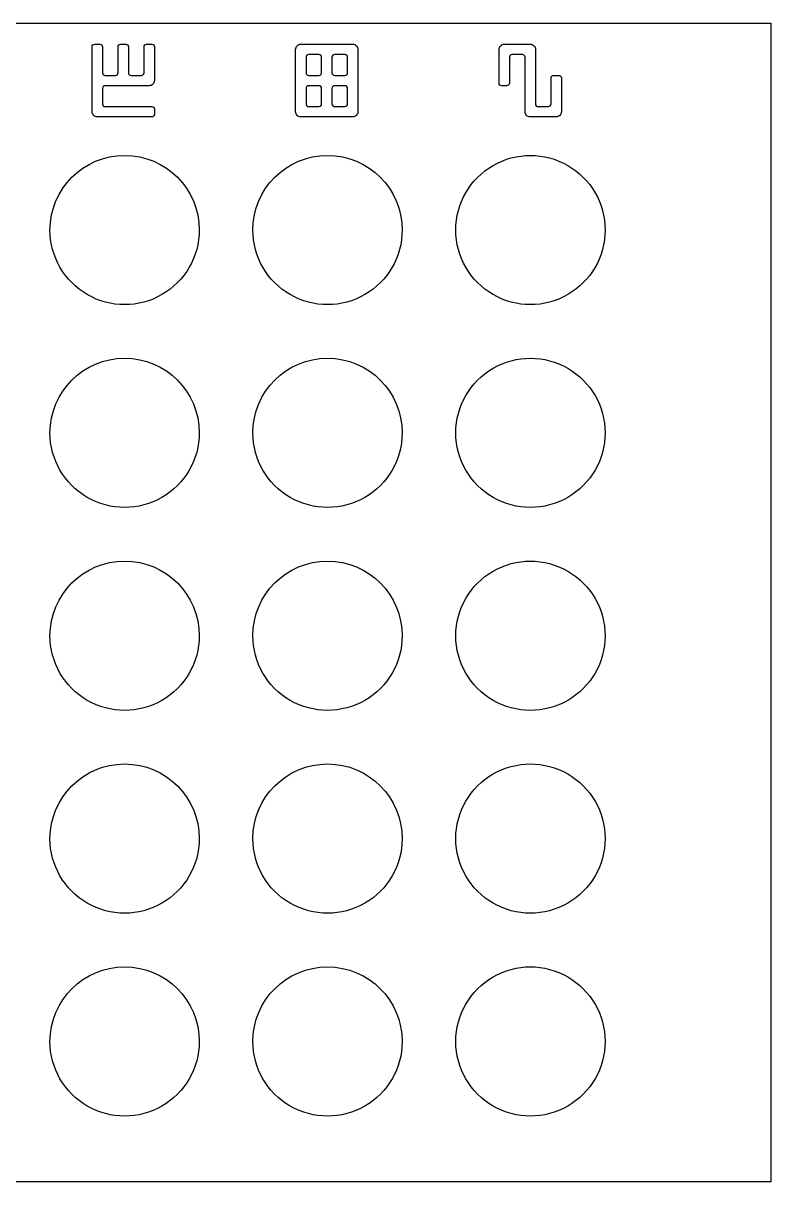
# Model space of a CAD drawing. Extents: x 6 to 247, y 13 to 107.
# Drawn here: x 65.2 to 124.7, y 14.6 to 106.8 of the extents above; entities that cross this region are included whole.
import ezdxf

# ---------------------------------------------------------------- set-up
doc = ezdxf.new("R2010")
doc.units = 0
for name, color, linetype in [('Engrave', 7, 'CONTINUOUS'), ('Inner_Cuts', 7, 'CONTINUOUS'), ('Outer_Cuts', 7, 'CONTINUOUS')]:
    doc.layers.add(name, color=color, linetype=linetype)

msp = doc.modelspace()

# ---------------------------------------------------------------- linework, layer by layer
at = {"layer": 'Engrave', "color": 1}
for p, q in [((70.645014, 99.759548), (70.645014, 104.927191)), ((70.85172, 105.133897), (71.265131, 105.133897)), ((71.471837, 104.927191), (71.471837, 102.860134)), ((72.712072, 102.860134), (72.712072, 104.927191)), ((72.918777, 105.133897), (73.332189, 105.133897)), ((73.538894, 104.927191), (73.538894, 102.860134)), ((74.779129, 102.860134), (74.779129, 104.927191)), ((74.985835, 105.133897), (75.399246, 105.133897)), ((75.605952, 104.927191), (75.605952, 102.240016)), ((86.844793, 99.759548), (86.844793, 104.720485)), ((87.258204, 105.133897), (91.392319, 105.133897)), ((88.705145, 104.307074), (87.878322, 104.307074)), ((90.772202, 104.307074), (89.945379, 104.307074)), ((91.80573, 104.720485), (91.80573, 99.759548)), ((103.044572, 102.033311), (103.044572, 104.720485)), ((103.457983, 105.133897), (105.52504, 105.133897)), ((104.904923, 104.307074), (104.0781, 104.307074)), ((105.938452, 104.720485), (105.938452, 100.379665)), ((87.671616, 104.100368), (87.671616, 102.860134)), ((88.91185, 102.860134), (88.91185, 104.100368)), ((89.738673, 104.100368), (89.738673, 102.860134)), ((90.978908, 102.860134), (90.978908, 104.100368)), ((103.871395, 104.100368), (103.871395, 102.033311)), ((105.111629, 99.759548), (105.111629, 104.100368)), ((71.678543, 102.653428), (72.505366, 102.653428)), ((73.7456, 102.653428), (74.572423, 102.653428)), ((87.878322, 102.653428), (88.705145, 102.653428)), ((89.945379, 102.653428), (90.772202, 102.653428)), ((107.178686, 100.379665), (107.178686, 102.446722)), ((107.385392, 102.653428), (107.798803, 102.653428)), ((108.005509, 102.446722), (108.005509, 99.759548)), ((71.471837, 101.619899), (71.471837, 100.379665)), ((75.19254, 101.826605), (71.678543, 101.826605)), ((87.671616, 101.619899), (87.671616, 100.379665)), ((88.705145, 101.826605), (87.878322, 101.826605)), ((88.91185, 100.379665), (88.91185, 101.619899)), ((89.738673, 101.619899), (89.738673, 100.379665)), ((90.772202, 101.826605), (89.945379, 101.826605)), ((90.978908, 100.379665), (90.978908, 101.619899)), ((103.664689, 101.826605), (103.251277, 101.826605)), ((71.678543, 100.172959), (75.399246, 100.172959)), ((75.605952, 99.966253), (75.605952, 99.552842)), ((87.878322, 100.172959), (88.705145, 100.172959)), ((89.945379, 100.172959), (90.772202, 100.172959)), ((106.145158, 100.172959), (106.971981, 100.172959)), ((75.399246, 99.346136), (71.058426, 99.346136)), ((91.392319, 99.346136), (87.258204, 99.346136)), ((107.592098, 99.346136), (105.52504, 99.346136))]:
    msp.add_line(p, q, dxfattribs=at)
for points in [[(70.645014, 104.927191), (70.645014, 104.98748), (70.66547, 105.037003), (70.706382, 105.075761)], [(70.706382, 105.075761), (70.747292, 105.114518), (70.795738, 105.133897), (70.85172, 105.133897)], [(71.265131, 105.133897), (71.321116, 105.133897), (71.369563, 105.113441), (71.410472, 105.072531)], [(71.410472, 105.072531), (71.451382, 105.03162), (71.471837, 104.983174), (71.471837, 104.927191)], [(72.712072, 104.927191), (72.712072, 104.98748), (72.732527, 105.037003), (72.773439, 105.075761)], [(72.773439, 105.075761), (72.814349, 105.114518), (72.862795, 105.133897), (72.918777, 105.133897)], [(73.332189, 105.133897), (73.388173, 105.133897), (73.43662, 105.113441), (73.47753, 105.072531)], [(73.47753, 105.072531), (73.51844, 105.03162), (73.538894, 104.983174), (73.538894, 104.927191)], [(74.779129, 104.927191), (74.779129, 104.98748), (74.799585, 105.037003), (74.840496, 105.075761)], [(74.840496, 105.075761), (74.881406, 105.114518), (74.929852, 105.133897), (74.985835, 105.133897)], [(75.399246, 105.133897), (75.45523, 105.133897), (75.503677, 105.113441), (75.544587, 105.072531)], [(75.544587, 105.072531), (75.585497, 105.03162), (75.605952, 104.983174), (75.605952, 104.927191)], [(86.844793, 104.720485), (86.844793, 104.776468), (86.855559, 104.829221), (86.877091, 104.878744)], [(86.877091, 104.878744), (86.900776, 104.928268), (86.930921, 104.971331), (86.967525, 105.007935)], [(86.967525, 105.007935), (87.006283, 105.046693), (87.050424, 105.076837), (87.099947, 105.098369)], [(87.099947, 105.098369), (87.14947, 105.122054), (87.202222, 105.133897), (87.258204, 105.133897)], [(87.732983, 104.248938), (87.692072, 104.21018), (87.671616, 104.160657), (87.671616, 104.100368)], [(87.878322, 104.307074), (87.822339, 104.307074), (87.773893, 104.287695), (87.732983, 104.248938)], [(88.850485, 104.245708), (88.809576, 104.286619), (88.761129, 104.307074), (88.705145, 104.307074)], [(88.91185, 104.100368), (88.91185, 104.156351), (88.891395, 104.204798), (88.850485, 104.245708)], [(89.800041, 104.248938), (89.759129, 104.21018), (89.738673, 104.160657), (89.738673, 104.100368)], [(89.945379, 104.307074), (89.889397, 104.307074), (89.840951, 104.287695), (89.800041, 104.248938)], [(90.917543, 104.245708), (90.876633, 104.286619), (90.828186, 104.307074), (90.772202, 104.307074)], [(90.978908, 104.100368), (90.978908, 104.156351), (90.958453, 104.204798), (90.917543, 104.245708)], [(91.392319, 105.133897), (91.448303, 105.133897), (91.501057, 105.122054), (91.55058, 105.098369)], [(91.55058, 105.098369), (91.600102, 105.076837), (91.643166, 105.046693), (91.67977, 105.007935)], [(91.67977, 105.007935), (91.718528, 104.971331), (91.748673, 104.928268), (91.770205, 104.878744)], [(91.770205, 104.878744), (91.793889, 104.829221), (91.80573, 104.776468), (91.80573, 104.720485)], [(103.044572, 104.720485), (103.044572, 104.776468), (103.055338, 104.829221), (103.076869, 104.878744)], [(103.076869, 104.878744), (103.100555, 104.928267), (103.1307, 104.971331), (103.167304, 105.007935)], [(103.167304, 105.007935), (103.206062, 105.046693), (103.250202, 105.076837), (103.299725, 105.098369)], [(103.299725, 105.098369), (103.349248, 105.122054), (103.402001, 105.133897), (103.457983, 105.133897)], [(103.932759, 104.248938), (103.89185, 104.21018), (103.871395, 104.160657), (103.871395, 104.100368)], [(104.0781, 104.307074), (104.022118, 104.307074), (103.973671, 104.287695), (103.932759, 104.248938)], [(105.050264, 104.245708), (105.009353, 104.286618), (104.960906, 104.307074), (104.904923, 104.307074)], [(105.111629, 104.100368), (105.111629, 104.156351), (105.091174, 104.204797), (105.050264, 104.245708)], [(105.52504, 105.133897), (105.581023, 105.133897), (105.633776, 105.122054), (105.683301, 105.098369)], [(105.683301, 105.098369), (105.732824, 105.076837), (105.775887, 105.046693), (105.812492, 105.007935)], [(105.812492, 105.007935), (105.851248, 104.971331), (105.881392, 104.928267), (105.902924, 104.878744)], [(105.902924, 104.878744), (105.926609, 104.829221), (105.938452, 104.776468), (105.938452, 104.720485)], [(71.471837, 102.860134), (71.471837, 102.799844), (71.491216, 102.750321), (71.529974, 102.711564)], [(71.529974, 102.711564), (71.568732, 102.672807), (71.618255, 102.653428), (71.678543, 102.653428)], [(72.505366, 102.653428), (72.565656, 102.653428), (72.615179, 102.673883), (72.653937, 102.714794)], [(72.653937, 102.714794), (72.692693, 102.755704), (72.712072, 102.804151), (72.712072, 102.860134)], [(73.538894, 102.860134), (73.538894, 102.799844), (73.558273, 102.750321), (73.597031, 102.711564)], [(73.597031, 102.711564), (73.635789, 102.672807), (73.685312, 102.653428), (73.7456, 102.653428)], [(74.572423, 102.653428), (74.632713, 102.653428), (74.682237, 102.673883), (74.720995, 102.714794)], [(74.720995, 102.714794), (74.759751, 102.755704), (74.779129, 102.804151), (74.779129, 102.860134)], [(87.671616, 102.860134), (87.671616, 102.799844), (87.690995, 102.750321), (87.729753, 102.711564)], [(87.729753, 102.711564), (87.768511, 102.672807), (87.818034, 102.653428), (87.878322, 102.653428)], [(88.705145, 102.653428), (88.765434, 102.653428), (88.814958, 102.673883), (88.853716, 102.714794)], [(88.853716, 102.714794), (88.892472, 102.755704), (88.91185, 102.804151), (88.91185, 102.860134)], [(89.738673, 102.860134), (89.738673, 102.799844), (89.758052, 102.750321), (89.79681, 102.711564)], [(89.79681, 102.711564), (89.835568, 102.672807), (89.885091, 102.653428), (89.945379, 102.653428)], [(90.772202, 102.653428), (90.832492, 102.653428), (90.882015, 102.673883), (90.920773, 102.714794)], [(90.920773, 102.714794), (90.959529, 102.755704), (90.978908, 102.804151), (90.978908, 102.860134)], [(107.178686, 102.446722), (107.178686, 102.507011), (107.199141, 102.556535), (107.240051, 102.595292)], [(107.240051, 102.595292), (107.280963, 102.634049), (107.32941, 102.653428), (107.385392, 102.653428)], [(107.798803, 102.653428), (107.854786, 102.653428), (107.903233, 102.632973), (107.944144, 102.592062)], [(107.944144, 102.592062), (107.985054, 102.551152), (108.005509, 102.502705), (108.005509, 102.446722)], [(71.533205, 101.768469), (71.492293, 101.729712), (71.471837, 101.680188), (71.471837, 101.619899)], [(71.678543, 101.826605), (71.622561, 101.826605), (71.574115, 101.807226), (71.533205, 101.768469)], [(75.350801, 101.858903), (75.301278, 101.837371), (75.248524, 101.826605), (75.19254, 101.826605)], [(75.479992, 101.949336), (75.443387, 101.912732), (75.400324, 101.882588), (75.350801, 101.858903)], [(75.570426, 102.081757), (75.548894, 102.032234), (75.51875, 101.988094), (75.479992, 101.949336)], [(75.605952, 102.240016), (75.605952, 102.184034), (75.59411, 102.131281), (75.570426, 102.081757)], [(87.732983, 101.768469), (87.692072, 101.729712), (87.671616, 101.680188), (87.671616, 101.619899)], [(87.878322, 101.826605), (87.822339, 101.826605), (87.773893, 101.807226), (87.732983, 101.768469)], [(88.850485, 101.765239), (88.809576, 101.80615), (88.761129, 101.826605), (88.705145, 101.826605)], [(88.91185, 101.619899), (88.91185, 101.675882), (88.891395, 101.724329), (88.850485, 101.765239)], [(89.800041, 101.768469), (89.759129, 101.729712), (89.738673, 101.680188), (89.738673, 101.619899)], [(89.945379, 101.826605), (89.889397, 101.826605), (89.840951, 101.807226), (89.800041, 101.768469)], [(90.917543, 101.765239), (90.876633, 101.80615), (90.828186, 101.826605), (90.772202, 101.826605)], [(90.978908, 101.619899), (90.978908, 101.675882), (90.958453, 101.724329), (90.917543, 101.765239)], [(103.102709, 101.884741), (103.063951, 101.923498), (103.044572, 101.973021), (103.044572, 102.033311)], [(103.251277, 101.826605), (103.190988, 101.826605), (103.141465, 101.845984), (103.102709, 101.884741)], [(103.813258, 101.887971), (103.774502, 101.84706), (103.724979, 101.826605), (103.664689, 101.826605)], [(103.871395, 102.033311), (103.871395, 101.977328), (103.852016, 101.928881), (103.813258, 101.887971)], [(70.677312, 99.594829), (70.65578, 99.646506), (70.645014, 99.701412), (70.645014, 99.759548)], [(71.471837, 100.379665), (71.471837, 100.319376), (71.491216, 100.269852), (71.529974, 100.231095)], [(71.529974, 100.231095), (71.568732, 100.192338), (71.618255, 100.172959), (71.678543, 100.172959)], [(75.399246, 100.172959), (75.45523, 100.172959), (75.503677, 100.152504), (75.544587, 100.111594)], [(75.544587, 100.111594), (75.585497, 100.070683), (75.605952, 100.022236), (75.605952, 99.966253)], [(86.877091, 99.594829), (86.855559, 99.646506), (86.844793, 99.701412), (86.844793, 99.759548)], [(87.671616, 100.379665), (87.671616, 100.319376), (87.690995, 100.269852), (87.729753, 100.231095)], [(87.729753, 100.231095), (87.768511, 100.192338), (87.818034, 100.172959), (87.878322, 100.172959)], [(88.705145, 100.172959), (88.765434, 100.172959), (88.814958, 100.193414), (88.853716, 100.234325)], [(88.853716, 100.234325), (88.892472, 100.275236), (88.91185, 100.323682), (88.91185, 100.379665)], [(89.738673, 100.379665), (89.738673, 100.319376), (89.758052, 100.269852), (89.79681, 100.231095)], [(89.79681, 100.231095), (89.835568, 100.192338), (89.885091, 100.172959), (89.945379, 100.172959)], [(90.772202, 100.172959), (90.832492, 100.172959), (90.882015, 100.193414), (90.920773, 100.234325)], [(90.920773, 100.234325), (90.959529, 100.275236), (90.978908, 100.323682), (90.978908, 100.379665)], [(91.80573, 99.759548), (91.80573, 99.703565), (91.793889, 99.650812), (91.770205, 99.601289)], [(105.143927, 99.594829), (105.122395, 99.646506), (105.111629, 99.701412), (105.111629, 99.759548)], [(105.938452, 100.379665), (105.938452, 100.319376), (105.957831, 100.269852), (105.996589, 100.231095)], [(105.996589, 100.231095), (106.035345, 100.192338), (106.084868, 100.172959), (106.145158, 100.172959)], [(106.971981, 100.172959), (107.03227, 100.172959), (107.081793, 100.193414), (107.120549, 100.234325)], [(107.120549, 100.234325), (107.159307, 100.275236), (107.178686, 100.323682), (107.178686, 100.379665)], [(108.005509, 99.759548), (108.005509, 99.703565), (107.993666, 99.650812), (107.969981, 99.601289)], [(70.764516, 99.465638), (70.727912, 99.502242), (70.698844, 99.545306), (70.677312, 99.594829)], [(70.893709, 99.378434), (70.844185, 99.399966), (70.80112, 99.429034), (70.764516, 99.465638)], [(71.058426, 99.346136), (71.00029, 99.346136), (70.945384, 99.356902), (70.893709, 99.378434)], [(75.547818, 99.407502), (75.50906, 99.366592), (75.459536, 99.346136), (75.399246, 99.346136)], [(75.605952, 99.552842), (75.605952, 99.496859), (75.586574, 99.448413), (75.547818, 99.407502)], [(86.964295, 99.465638), (86.92769, 99.502242), (86.898622, 99.545306), (86.877091, 99.594829)], [(87.093485, 99.378434), (87.043962, 99.399966), (87.000899, 99.429034), (86.964295, 99.465638)], [(87.258204, 99.346136), (87.200068, 99.346136), (87.145162, 99.356902), (87.093485, 99.378434)], [(91.55058, 99.378434), (91.501057, 99.356902), (91.448303, 99.346136), (91.392319, 99.346136)], [(91.67977, 99.468868), (91.643166, 99.432264), (91.600102, 99.402119), (91.55058, 99.378434)], [(91.770205, 99.601289), (91.748673, 99.551765), (91.718528, 99.507625), (91.67977, 99.468868)], [(105.231131, 99.465638), (105.194526, 99.502242), (105.165458, 99.545306), (105.143927, 99.594829)], [(105.360321, 99.378434), (105.310798, 99.399966), (105.267735, 99.429034), (105.231131, 99.465638)], [(105.52504, 99.346136), (105.466904, 99.346136), (105.411998, 99.356902), (105.360321, 99.378434)], [(107.750358, 99.378434), (107.700834, 99.356902), (107.64808, 99.346136), (107.592098, 99.346136)], [(107.879549, 99.468868), (107.842945, 99.432264), (107.799881, 99.402119), (107.750358, 99.378434)], [(107.969981, 99.601289), (107.948449, 99.551765), (107.918305, 99.507625), (107.879549, 99.468868)]]:
    msp.add_open_spline(points, degree=3, dxfattribs=at)
at = {"layer": 'Inner_Cuts', "color": 5}
for p, q in [((79.173806, 90.341189), (79.173806, 90.341189)), ((95.326623, 90.341189), (95.326623, 90.341189)), ((111.479441, 90.341189), (111.479441, 90.341189)), ((79.173806, 74.189632), (79.173806, 74.189632)), ((95.326623, 74.189632), (95.326623, 74.189632)), ((111.479441, 74.189632), (111.479441, 74.189632)), ((79.173806, 58.038069), (79.173806, 58.038069)), ((95.326623, 58.038069), (95.326623, 58.038069)), ((111.479441, 58.038069), (111.479441, 58.038069)), ((79.173806, 41.886497), (79.173806, 41.886497)), ((95.326623, 41.886497), (95.326623, 41.886497)), ((111.479441, 41.886497), (111.479441, 41.886497)), ((79.173806, 25.734931), (79.173806, 25.734931)), ((95.326623, 25.734931), (95.326623, 25.734931)), ((111.479441, 25.734931), (111.479441, 25.734931))]:
    msp.add_line(p, q, dxfattribs=at)
for points in [[(67.291457, 90.341189), (67.291457, 93.622409), (69.951411, 96.282364), (73.232631, 96.282364)], [(73.232631, 96.282364), (76.513851, 96.282364), (79.173806, 93.622409), (79.173806, 90.341189)], [(83.444275, 90.341189), (83.444275, 93.622409), (86.104229, 96.282364), (89.385449, 96.282364)], [(89.385449, 96.282364), (92.666669, 96.282364), (95.326623, 93.622409), (95.326623, 90.341189)], [(102.56768, 95.486397), (104.405886, 96.547686), (106.670648, 96.547686), (108.508854, 95.486397)], [(99.597093, 90.341189), (99.597093, 92.463766), (100.729474, 94.425109), (102.56768, 95.486397)], [(108.508854, 95.486397), (110.34706, 94.425109), (111.479441, 92.463766), (111.479441, 90.341189)], [(70.262044, 85.195981), (68.423838, 86.257269), (67.291457, 88.218612), (67.291457, 90.341189)], [(79.173806, 90.341189), (79.173806, 88.218612), (78.041424, 86.257269), (76.203218, 85.195981)], [(86.414862, 85.195981), (84.576656, 86.257269), (83.444275, 88.218612), (83.444275, 90.341189)], [(95.326623, 90.341189), (95.326623, 88.218612), (94.194242, 86.257269), (92.356036, 85.195981)], [(102.56768, 85.195981), (100.729474, 86.257269), (99.597093, 88.218612), (99.597093, 90.341189)], [(111.479441, 90.341189), (111.479441, 88.218612), (110.34706, 86.257269), (108.508854, 85.195981)], [(76.203218, 85.195981), (74.365013, 84.134692), (72.10025, 84.134692), (70.262044, 85.195981)], [(92.356036, 85.195981), (90.517831, 84.134692), (88.253068, 84.134692), (86.414862, 85.195981)], [(108.508854, 85.195981), (106.670648, 84.134692), (104.405886, 84.134692), (102.56768, 85.195981)], [(102.56768, 79.334841), (104.405886, 80.396129), (106.670648, 80.396129), (108.508854, 79.334841)], [(67.291457, 74.189632), (67.291457, 77.470852), (69.951411, 80.130807), (73.232631, 80.130807)], [(73.232631, 80.130807), (76.513851, 80.130807), (79.173806, 77.470852), (79.173806, 74.189632)], [(83.444275, 74.189632), (83.444275, 77.470852), (86.104229, 80.130807), (89.385449, 80.130807)], [(89.385449, 80.130807), (92.666669, 80.130807), (95.326623, 77.470852), (95.326623, 74.189632)], [(99.597093, 74.189632), (99.597093, 76.31221), (100.729474, 78.273552), (102.56768, 79.334841)], [(108.508854, 79.334841), (110.34706, 78.273552), (111.479441, 76.31221), (111.479441, 74.189632)], [(70.262044, 69.044424), (68.423838, 70.105713), (67.291457, 72.067055), (67.291457, 74.189632)], [(79.173806, 74.189632), (79.173806, 72.067055), (78.041424, 70.105713), (76.203218, 69.044424)], [(86.414862, 69.044424), (84.576656, 70.105713), (83.444275, 72.067055), (83.444275, 74.189632)], [(95.326623, 74.189632), (95.326623, 72.067055), (94.194242, 70.105713), (92.356036, 69.044424)], [(102.56768, 69.044424), (100.729474, 70.105713), (99.597093, 72.067055), (99.597093, 74.189632)], [(111.479441, 74.189632), (111.479441, 72.067055), (110.34706, 70.105713), (108.508854, 69.044424)], [(76.203218, 69.044424), (74.365013, 67.983135), (72.10025, 67.983135), (70.262044, 69.044424)], [(92.356036, 69.044424), (90.517831, 67.983135), (88.253068, 67.983135), (86.414862, 69.044424)], [(108.508854, 69.044424), (106.670648, 67.983135), (104.405886, 67.983135), (102.56768, 69.044424)], [(67.291457, 58.038069), (67.291457, 61.319289), (69.951411, 63.979243), (73.232631, 63.979243)], [(73.232631, 63.979243), (76.513851, 63.979243), (79.173806, 61.319289), (79.173806, 58.038069)], [(83.444275, 58.038069), (83.444275, 61.319289), (86.104229, 63.979243), (89.385449, 63.979243)], [(89.385449, 63.979243), (92.666669, 63.979243), (95.326623, 61.319289), (95.326623, 58.038069)], [(102.56768, 63.183277), (104.405886, 64.244566), (106.670648, 64.244566), (108.508854, 63.183277)], [(99.597093, 58.038069), (99.597093, 60.160646), (100.729474, 62.121988), (102.56768, 63.183277)], [(108.508854, 63.183277), (110.34706, 62.121988), (111.479441, 60.160646), (111.479441, 58.038069)], [(70.262044, 52.89286), (68.423838, 53.954149), (67.291457, 55.915491), (67.291457, 58.038069)], [(79.173806, 58.038069), (79.173806, 55.915491), (78.041424, 53.954149), (76.203218, 52.89286)], [(86.414862, 52.89286), (84.576656, 53.954149), (83.444275, 55.915491), (83.444275, 58.038069)], [(95.326623, 58.038069), (95.326623, 55.915491), (94.194242, 53.954149), (92.356036, 52.89286)], [(102.56768, 52.89286), (100.729474, 53.954149), (99.597093, 55.915491), (99.597093, 58.038069)], [(111.479441, 58.038069), (111.479441, 55.915491), (110.34706, 53.954149), (108.508854, 52.89286)], [(76.203218, 52.89286), (74.365013, 51.831572), (72.10025, 51.831572), (70.262044, 52.89286)], [(92.356036, 52.89286), (90.517831, 51.831572), (88.253068, 51.831572), (86.414862, 52.89286)], [(108.508854, 52.89286), (106.670648, 51.831572), (104.405886, 51.831572), (102.56768, 52.89286)], [(102.56768, 47.031705), (104.405886, 48.092994), (106.670648, 48.092994), (108.508854, 47.031705)], [(67.291457, 41.886497), (67.291457, 45.167717), (69.951411, 47.827672), (73.232631, 47.827672)], [(73.232631, 47.827672), (76.513851, 47.827672), (79.173806, 45.167717), (79.173806, 41.886497)], [(83.444275, 41.886497), (83.444275, 45.167717), (86.104229, 47.827672), (89.385449, 47.827672)], [(89.385449, 47.827672), (92.666669, 47.827672), (95.326623, 45.167717), (95.326623, 41.886497)], [(99.597093, 41.886497), (99.597093, 44.009074), (100.729474, 45.970417), (102.56768, 47.031705)], [(108.508854, 47.031705), (110.34706, 45.970417), (111.479441, 44.009074), (111.479441, 41.886497)], [(70.262044, 36.741289), (68.423838, 37.802577), (67.291457, 39.76392), (67.291457, 41.886497)], [(79.173806, 41.886497), (79.173806, 39.76392), (78.041424, 37.802577), (76.203218, 36.741289)], [(86.414862, 36.741289), (84.576656, 37.802577), (83.444275, 39.76392), (83.444275, 41.886497)], [(95.326623, 41.886497), (95.326623, 39.76392), (94.194242, 37.802577), (92.356036, 36.741289)], [(102.56768, 36.741289), (100.729474, 37.802577), (99.597093, 39.76392), (99.597093, 41.886497)], [(111.479441, 41.886497), (111.479441, 39.76392), (110.34706, 37.802577), (108.508854, 36.741289)], [(76.203218, 36.741289), (74.365013, 35.68), (72.10025, 35.68), (70.262044, 36.741289)], [(92.356036, 36.741289), (90.517831, 35.68), (88.253068, 35.68), (86.414862, 36.741289)], [(108.508854, 36.741289), (106.670648, 35.68), (104.405886, 35.68), (102.56768, 36.741289)], [(67.291457, 25.734931), (67.291457, 29.016151), (69.951411, 31.676105), (73.232631, 31.676105)], [(73.232631, 31.676105), (76.513851, 31.676105), (79.173806, 29.016151), (79.173806, 25.734931)], [(83.444275, 25.734931), (83.444275, 29.016151), (86.104229, 31.676105), (89.385449, 31.676105)], [(89.385449, 31.676105), (92.666669, 31.676105), (95.326623, 29.016151), (95.326623, 25.734931)], [(102.56768, 30.880139), (104.405886, 31.941428), (106.670648, 31.941428), (108.508854, 30.880139)], [(99.597093, 25.734931), (99.597093, 27.857508), (100.729474, 29.81885), (102.56768, 30.880139)], [(108.508854, 30.880139), (110.34706, 29.81885), (111.479441, 27.857508), (111.479441, 25.734931)], [(70.262044, 20.589722), (68.423838, 21.651011), (67.291457, 23.612353), (67.291457, 25.734931)], [(79.173806, 25.734931), (79.173806, 23.612353), (78.041424, 21.651011), (76.203218, 20.589722)], [(86.414862, 20.589722), (84.576656, 21.651011), (83.444275, 23.612353), (83.444275, 25.734931)], [(95.326623, 25.734931), (95.326623, 23.612353), (94.194242, 21.651011), (92.356036, 20.589722)], [(102.56768, 20.589722), (100.729474, 21.651011), (99.597093, 23.612353), (99.597093, 25.734931)], [(111.479441, 25.734931), (111.479441, 23.612353), (110.34706, 21.651011), (108.508854, 20.589722)], [(76.203218, 20.589722), (74.365013, 19.528434), (72.10025, 19.528434), (70.262044, 20.589722)], [(92.356036, 20.589722), (90.517831, 19.528434), (88.253068, 19.528434), (86.414862, 20.589722)], [(108.508854, 20.589722), (106.670648, 19.528434), (104.405886, 19.528434), (102.56768, 20.589722)]]:
    msp.add_open_spline(points, degree=3, dxfattribs=at)
at = {"layer": 'Outer_Cuts', "color": 7}
for p, q in [((5.637037, 106.808564), (124.675426, 106.808564)), ((124.675426, 106.808564), (124.675426, 14.559227)), ((124.675426, 14.559227), (5.637037, 14.559227))]:
    msp.add_line(p, q, dxfattribs=at)

doc.saveas('drawing.dxf')
